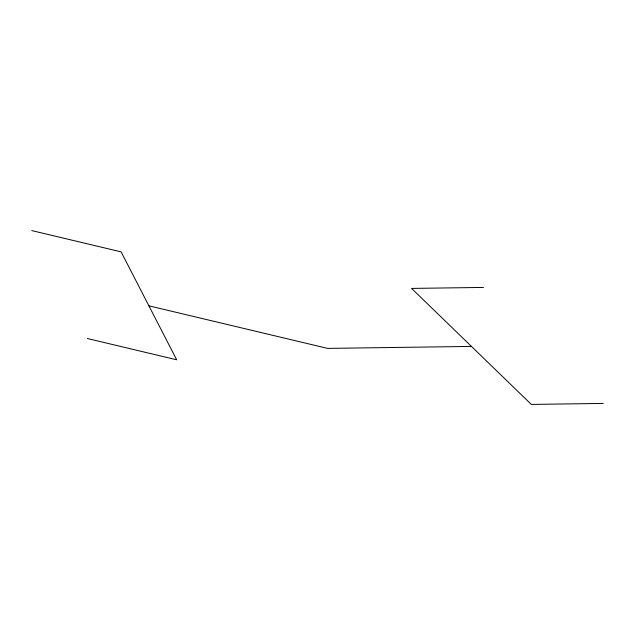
<?xml version="1.0" encoding="UTF-8"?>
<svg xmlns="http://www.w3.org/2000/svg" width="635" height="635" viewBox="0 0 635 635"><rect width="100%" height="100%" fill="white"/><g stroke="black" fill="none" stroke-linecap="round" stroke-linejoin="round"><path stroke-width="0.95" d="M483.505 287.425L411.583 288.417L531.328 404.416L603.25 403.431M471.456 346.416L327.612 348.393L148.9 305.832M31.75 230.584L121.11 251.865L176.689 359.791L87.336 338.511"/></g></svg>
